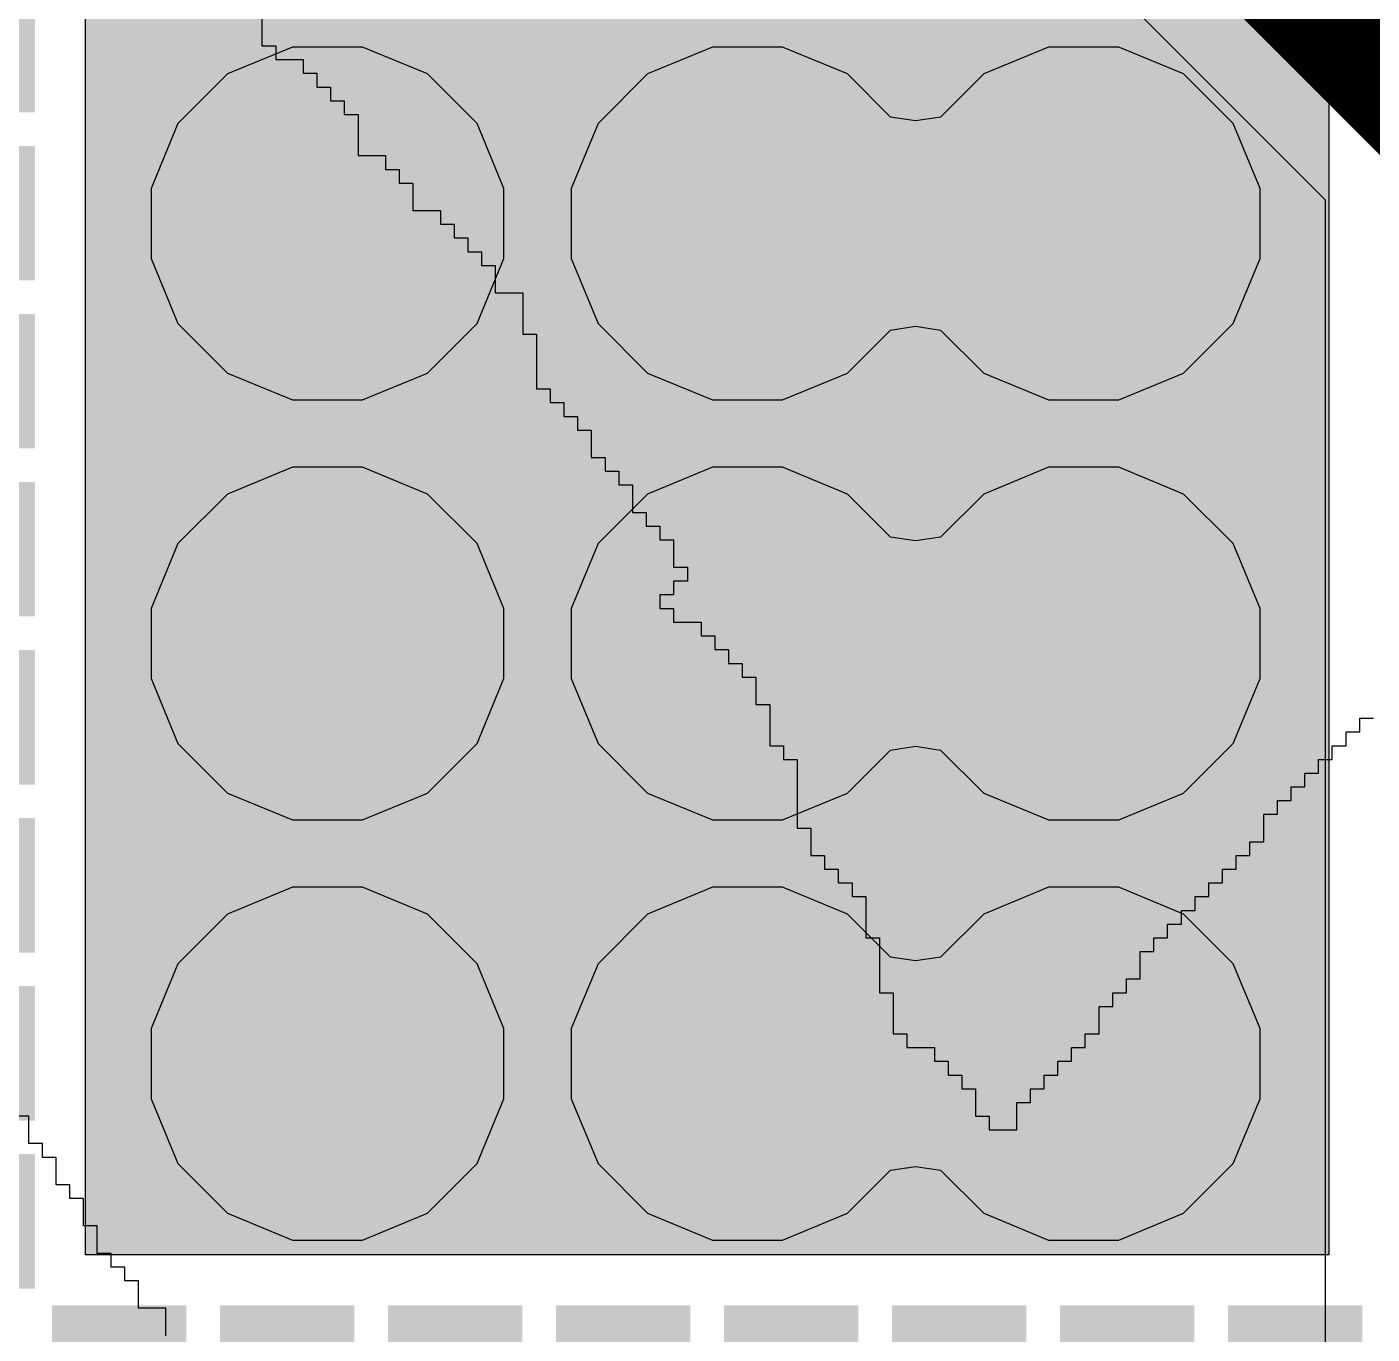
# Model space of a CAD drawing. Header units: inches. Extents: x 0.3 to 52.1, y -1.7 to 36.7.
# Drawn here: x 33.105 to 37.109, y 18.695 to 22.585 of the extents above; entities that cross this region are included whole.
import ezdxf

# ---------------------------------------------------------------- set-up
doc = ezdxf.new("R2010")
doc.units = ezdxf.units.IN
for name, color, linetype in [('Bottom Layer', 5, 'Continuous'), ('Bottom Overlay', 54, 'Continuous'), ('Internal1', 16, 'Continuous'), ('Internal2', 76, 'Continuous'), ('Top Layer', 1, 'Continuous'), ('Top Paste', 8, 'Continuous'), ('Top Solder', 216, 'Continuous'), ('Via Holes', 16, 'Continuous')]:
    doc.layers.add(name, color=color, linetype=linetype)

# ---------------------------------------------------------------- blocks, each defined once
blk = doc.blocks.new('_PM1300_QFN50P500X500X90_33N_10')
at = {"layer": 'Top Layer'}
for points in [[(2.05, 1.9), (2.85, 1.9), (2.85, 1.6), (2.05, 1.6)], [(-1.8, -1.8), (-1.8, 1.8), (1.8, 1.8), (1.8, -1.8)], [(2.05, 1.4), (2.85, 1.4), (2.85, 1.1), (2.05, 1.1)], [(2.05, 0.9), (2.85, 0.9), (2.85, 0.6), (2.05, 0.6)], [(2.05, 0.4), (2.85, 0.4), (2.85, 0.1), (2.05, 0.1)], [(2.05, -0.1), (2.85, -0.1), (2.85, -0.4), (2.05, -0.4)], [(2.05, -0.6), (2.85, -0.6), (2.85, -0.9), (2.05, -0.9)], [(2.05, -1.1), (2.85, -1.1), (2.85, -1.4), (2.05, -1.4)], [(2.05, -1.6), (2.85, -1.6), (2.85, -1.9), (2.05, -1.9)]]:
    blk.add_hatch(color=1, dxfattribs=at).paths.add_polyline_path(points)
at = {"layer": 'Top Paste'}
for points in [[(2.05, 1.9), (2.85, 1.9), (2.85, 1.6), (2.05, 1.6)], [(-1.8, -1.8), (-1.8, 1.8), (1.8, 1.8), (1.8, -1.8)], [(2.05, 1.4), (2.85, 1.4), (2.85, 1.1), (2.05, 1.1)], [(2.05, 0.9), (2.85, 0.9), (2.85, 0.6), (2.05, 0.6)], [(2.05, 0.4), (2.85, 0.4), (2.85, 0.1), (2.05, 0.1)], [(2.05, -0.1), (2.85, -0.1), (2.85, -0.4), (2.05, -0.4)], [(2.05, -0.6), (2.85, -0.6), (2.85, -0.9), (2.05, -0.9)], [(2.05, -1.1), (2.85, -1.1), (2.85, -1.4), (2.05, -1.4)], [(2.05, -1.6), (2.85, -1.6), (2.85, -1.9), (2.05, -1.9)]]:
    blk.add_hatch(color=8, dxfattribs=at).paths.add_polyline_path(points)
at = {"layer": 'Top Solder'}
for points in [[(2, 1.95), (2.9, 1.95), (2.9, 1.55), (2, 1.55)], [(-1.85, -1.85), (-1.85, 1.85), (1.85, 1.85), (1.85, -1.85)], [(2, 1.45), (2.9, 1.45), (2.9, 1.05), (2, 1.05)], [(2, 0.95), (2.9, 0.95), (2.9, 0.55), (2, 0.55)], [(2, 0.45), (2.9, 0.45), (2.9, 0.05), (2, 0.05)], [(2, -0.05), (2.9, -0.05), (2.9, -0.45), (2, -0.45)], [(2, -0.55), (2.9, -0.55), (2.9, -0.95), (2, -0.95)], [(2, -1.05), (2.9, -1.05), (2.9, -1.45), (2, -1.45)], [(2, -1.55), (2.9, -1.55), (2.9, -1.95), (2, -1.95)], [(-1.95, -2.9), (-1.95, -2), (-1.55, -2), (-1.55, -2.9)], [(-1.45, -2.9), (-1.45, -2), (-1.05, -2), (-1.05, -2.9)], [(-0.95, -2.9), (-0.95, -2), (-0.55, -2), (-0.55, -2.9)], [(-0.45, -2.9), (-0.45, -2), (-0.05, -2), (-0.05, -2.9)], [(0.05, -2.9), (0.05, -2), (0.45, -2), (0.45, -2.9)], [(0.55, -2.9), (0.55, -2), (0.95, -2), (0.95, -2.9)], [(1.05, -2.9), (1.05, -2), (1.45, -2), (1.45, -2.9)], [(1.55, -2.9), (1.55, -2), (1.95, -2), (1.95, -2.9)]]:
    blk.add_hatch(color=216, dxfattribs=at).paths.add_polyline_path(points)

msp = doc.modelspace()

# ---------------------------------------------------------------- hatches: boundary and pattern name
at = {"layer": 'Bottom Layer'}
h = msp.add_hatch(color=5, dxfattribs=at)
edge = h.paths.add_edge_path()
edge.add_arc((34, 22), 0.325, 0, 360)
h = msp.add_hatch(color=5, dxfattribs=at)
edge = h.paths.add_edge_path()
edge.add_arc((35.25, 22), 0.325, 0, 360)
h = msp.add_hatch(color=5, dxfattribs=at)
edge = h.paths.add_edge_path()
edge.add_arc((36.25, 22), 0.325, 0, 360)
h = msp.add_hatch(color=5, dxfattribs=at)
edge = h.paths.add_edge_path()
edge.add_arc((34, 20.75), 0.325, 0, 360)
h = msp.add_hatch(color=5, dxfattribs=at)
edge = h.paths.add_edge_path()
edge.add_arc((35.25, 20.75), 0.325, 0, 360)
h = msp.add_hatch(color=5, dxfattribs=at)
edge = h.paths.add_edge_path()
edge.add_arc((36.25, 20.75), 0.325, 0, 360)
h = msp.add_hatch(color=5, dxfattribs=at)
edge = h.paths.add_edge_path()
edge.add_arc((34, 19.5), 0.325, 0, 360)
h = msp.add_hatch(color=5, dxfattribs=at)
edge = h.paths.add_edge_path()
edge.add_arc((35.25, 19.5), 0.325, 0, 360)
h = msp.add_hatch(color=5, dxfattribs=at)
edge = h.paths.add_edge_path()
edge.add_arc((36.25, 19.5), 0.325, 0, 360)
at = {"layer": 'Internal1'}
h = msp.add_hatch(color=16, dxfattribs=at)
edge = h.paths.add_edge_path()
edge.add_arc((34, 22), 0.325, 0, 360)
h = msp.add_hatch(color=16, dxfattribs=at)
edge = h.paths.add_edge_path()
edge.add_arc((35.25, 22), 0.325, 0, 360)
h = msp.add_hatch(color=16, dxfattribs=at)
edge = h.paths.add_edge_path()
edge.add_arc((36.25, 22), 0.325, 0, 360)
h = msp.add_hatch(color=16, dxfattribs=at)
edge = h.paths.add_edge_path()
edge.add_arc((34, 20.75), 0.325, 0, 360)
h = msp.add_hatch(color=16, dxfattribs=at)
edge = h.paths.add_edge_path()
edge.add_arc((35.25, 20.75), 0.325, 0, 360)
h = msp.add_hatch(color=16, dxfattribs=at)
edge = h.paths.add_edge_path()
edge.add_arc((36.25, 20.75), 0.325, 0, 360)
h = msp.add_hatch(color=16, dxfattribs=at)
edge = h.paths.add_edge_path()
edge.add_arc((34, 19.5), 0.325, 0, 360)
h = msp.add_hatch(color=16, dxfattribs=at)
edge = h.paths.add_edge_path()
edge.add_arc((35.25, 19.5), 0.325, 0, 360)
h = msp.add_hatch(color=16, dxfattribs=at)
edge = h.paths.add_edge_path()
edge.add_arc((36.25, 19.5), 0.325, 0, 360)
at = {"layer": 'Internal2'}
h = msp.add_hatch(color=76, dxfattribs=at)
edge = h.paths.add_edge_path()
edge.add_arc((34, 22), 0.325, 0, 360)
h = msp.add_hatch(color=76, dxfattribs=at)
edge = h.paths.add_edge_path()
edge.add_arc((35.25, 22), 0.325, 0, 360)
h = msp.add_hatch(color=76, dxfattribs=at)
edge = h.paths.add_edge_path()
edge.add_arc((36.25, 22), 0.325, 0, 360)
h = msp.add_hatch(color=76, dxfattribs=at)
edge = h.paths.add_edge_path()
edge.add_arc((34, 20.75), 0.325, 0, 360)
h = msp.add_hatch(color=76, dxfattribs=at)
edge = h.paths.add_edge_path()
edge.add_arc((35.25, 20.75), 0.325, 0, 360)
h = msp.add_hatch(color=76, dxfattribs=at)
edge = h.paths.add_edge_path()
edge.add_arc((36.25, 20.75), 0.325, 0, 360)
h = msp.add_hatch(color=76, dxfattribs=at)
edge = h.paths.add_edge_path()
edge.add_arc((34, 19.5), 0.325, 0, 360)
h = msp.add_hatch(color=76, dxfattribs=at)
edge = h.paths.add_edge_path()
edge.add_arc((35.25, 19.5), 0.325, 0, 360)
h = msp.add_hatch(color=76, dxfattribs=at)
edge = h.paths.add_edge_path()
edge.add_arc((36.25, 19.5), 0.325, 0, 360)
at = {"layer": 'Top Layer'}
h = msp.add_hatch(color=1, dxfattribs=at)
edge = h.paths.add_edge_path()
edge.add_arc((34, 22), 0.325, 0, 360)
h = msp.add_hatch(color=1, dxfattribs=at)
edge = h.paths.add_edge_path()
edge.add_arc((35.25, 22), 0.325, 0, 360)
h = msp.add_hatch(color=1, dxfattribs=at)
edge = h.paths.add_edge_path()
edge.add_arc((36.25, 22), 0.325, 0, 360)
h = msp.add_hatch(color=1, dxfattribs=at)
edge = h.paths.add_edge_path()
edge.add_arc((34, 20.75), 0.325, 0, 360)
h = msp.add_hatch(color=1, dxfattribs=at)
edge = h.paths.add_edge_path()
edge.add_arc((35.25, 20.75), 0.325, 0, 360)
h = msp.add_hatch(color=1, dxfattribs=at)
edge = h.paths.add_edge_path()
edge.add_arc((36.25, 20.75), 0.325, 0, 360)
h = msp.add_hatch(color=1, dxfattribs=at)
edge = h.paths.add_edge_path()
edge.add_arc((34, 19.5), 0.325, 0, 360)
h = msp.add_hatch(color=1, dxfattribs=at)
edge = h.paths.add_edge_path()
edge.add_arc((35.25, 19.5), 0.325, 0, 360)
h = msp.add_hatch(color=1, dxfattribs=at)
edge = h.paths.add_edge_path()
edge.add_arc((36.25, 19.5), 0.325, 0, 360)
at = {"layer": 'Via Holes'}
h = msp.add_hatch(color=7, dxfattribs=at)
edge = h.paths.add_edge_path()
edge.add_arc((34, 22), 0.175, 0, 360)
h = msp.add_hatch(color=7, dxfattribs=at)
edge = h.paths.add_edge_path()
edge.add_arc((35.25, 22), 0.175, 0, 360)
h = msp.add_hatch(color=7, dxfattribs=at)
edge = h.paths.add_edge_path()
edge.add_arc((36.25, 22), 0.175, 0, 360)
h = msp.add_hatch(color=7, dxfattribs=at)
edge = h.paths.add_edge_path()
edge.add_arc((34, 20.75), 0.175, 0, 360)
h = msp.add_hatch(color=7, dxfattribs=at)
edge = h.paths.add_edge_path()
edge.add_arc((35.25, 20.75), 0.175, 0, 360)
h = msp.add_hatch(color=7, dxfattribs=at)
edge = h.paths.add_edge_path()
edge.add_arc((36.25, 20.75), 0.175, 0, 360)
h = msp.add_hatch(color=7, dxfattribs=at)
edge = h.paths.add_edge_path()
edge.add_arc((34, 19.5), 0.175, 0, 360)
h = msp.add_hatch(color=7, dxfattribs=at)
edge = h.paths.add_edge_path()
edge.add_arc((35.25, 19.5), 0.175, 0, 360)
h = msp.add_hatch(color=7, dxfattribs=at)
edge = h.paths.add_edge_path()
edge.add_arc((36.25, 19.5), 0.175, 0, 360)

# ---------------------------------------------------------------- linework, layer by layer
at = {"layer": 'Bottom Layer'}
for p, q in [((35.108, 23.9319), (36.9692, 22.0707)), ((36.9692, 22.0707), (36.9692, 17.8377))]:
    msp.add_line(p, q, dxfattribs=at)
msp.add_lwpolyline([(35.2566, 24.4379, 0.508, 0.508, 0), (37.4321, 22.2624, 0.508, 0.508, 0)], format="xyseb", dxfattribs=at)
at = {"layer": 'Bottom Overlay'}
for p, q in [((33.8049, 22.6104), (33.8049, 22.5287)), ((33.8049, 22.5287), (33.8457, 22.5287)), ((33.8457, 22.5287), (33.8457, 22.4879)), ((33.8457, 22.4879), (33.9274, 22.4879)), ((33.9274, 22.4879), (33.9274, 22.4471)), ((33.9274, 22.4471), (33.9682, 22.4471)), ((33.9682, 22.4471), (33.9682, 22.4062)), ((33.9682, 22.4062), (34.009, 22.4062)), ((34.009, 22.4062), (34.009, 22.3654)), ((34.009, 22.3654), (34.0499, 22.3654)), ((34.0499, 22.3654), (34.0499, 22.3246)), ((34.0499, 22.3246), (34.0907, 22.3246)), ((34.0907, 22.3246), (34.0907, 22.202)), ((34.0907, 22.202), (34.1724, 22.202)), ((34.1724, 22.202), (34.1724, 22.1612)), ((34.1724, 22.1612), (34.2132, 22.1612)), ((34.2132, 22.1612), (34.2132, 22.1204)), ((34.2132, 22.1204), (34.2541, 22.1204)), ((34.2541, 22.1204), (34.2541, 22.0387)), ((34.2541, 22.0387), (34.3357, 22.0387)), ((34.3357, 22.0387), (34.3357, 21.9979)), ((34.3357, 21.9979), (34.3766, 21.9979)), ((34.3766, 21.9979), (34.3766, 21.957)), ((34.3766, 21.957), (34.4174, 21.957)), ((34.4174, 21.957), (34.4174, 21.9162)), ((34.4174, 21.9162), (34.4582, 21.9162)), ((34.4582, 21.9162), (34.4582, 21.8754)), ((34.4582, 21.8754), (34.4991, 21.8754)), ((34.4991, 21.8754), (34.4991, 21.7937)), ((34.4991, 21.7937), (34.5808, 21.7937)), ((34.5808, 21.7937), (34.5808, 21.6712)), ((34.5808, 21.6712), (34.6216, 21.6712)), ((34.6216, 21.6712), (34.6216, 21.5078)), ((34.6216, 21.5078), (34.6624, 21.5078)), ((34.6624, 21.5078), (34.6624, 21.467)), ((34.6624, 21.467), (34.7033, 21.467)), ((34.7033, 21.467), (34.7033, 21.4261)), ((34.7033, 21.4261), (34.7441, 21.4261)), ((34.7441, 21.4261), (34.7441, 21.3853)), ((34.7441, 21.3853), (34.7849, 21.3853)), ((34.7849, 21.3853), (34.7849, 21.3036)), ((34.7849, 21.3036), (34.8258, 21.3036)), ((34.8258, 21.3036), (34.8258, 21.2628)), ((34.8258, 21.2628), (34.8666, 21.2628)), ((34.8666, 21.2628), (34.8666, 21.222)), ((34.8666, 21.222), (34.9075, 21.222)), ((34.9075, 21.222), (34.9075, 21.1403)), ((34.9075, 21.1403), (34.9483, 21.1403)), ((34.9483, 21.1403), (34.9483, 21.0995)), ((34.9483, 21.0995), (34.9891, 21.0995)), ((34.9891, 21.0995), (34.9891, 21.0586)), ((34.9891, 21.0586), (35.03, 21.0586)), ((35.03, 21.0586), (35.03, 20.9769)), ((35.03, 20.9769), (35.0708, 20.9769)), ((35.0708, 20.9769), (35.0708, 20.9361)), ((35.0708, 20.9361), (35.03, 20.9361)), ((35.03, 20.9361), (35.03, 20.8953)), ((35.03, 20.8953), (34.9891, 20.8953)), ((34.9891, 20.8953), (34.9891, 20.8544)), ((34.9891, 20.8544), (35.03, 20.8544)), ((35.03, 20.8544), (35.03, 20.8136)), ((35.03, 20.8136), (35.1116, 20.8136)), ((35.1116, 20.8136), (35.1116, 20.7728)), ((35.1116, 20.7728), (35.1525, 20.7728)), ((35.1525, 20.7728), (35.1525, 20.7319)), ((35.1525, 20.7319), (35.1933, 20.7319)), ((35.1933, 20.7319), (35.1933, 20.6911)), ((35.1933, 20.6911), (35.2341, 20.6911)), ((35.2341, 20.6911), (35.2341, 20.6503)), ((35.2341, 20.6503), (35.275, 20.6503)), ((35.275, 20.6503), (35.275, 20.5686)), ((35.275, 20.5686), (35.3158, 20.5686)), ((35.3158, 20.5686), (35.3158, 20.4461)), ((37.0718, 20.4869), (37.0718, 20.5277)), ((37.0718, 20.5277), (37.1126, 20.5277)), ((37.0309, 20.4461), (37.0309, 20.4869)), ((37.0309, 20.4869), (37.0718, 20.4869)), ((35.3158, 20.4461), (35.3567, 20.4461)), ((35.3567, 20.4461), (35.3567, 20.4052)), ((36.9901, 20.4052), (36.9901, 20.4461)), ((36.9901, 20.4461), (37.0309, 20.4461)), ((35.3567, 20.4052), (35.3975, 20.4052)), ((35.3975, 20.4052), (35.3975, 20.2011)), ((36.9493, 20.3644), (36.9493, 20.4052)), ((36.9493, 20.4052), (36.9901, 20.4052)), ((36.9084, 20.3236), (36.9084, 20.3644)), ((36.9084, 20.3644), (36.9493, 20.3644)), ((36.8676, 20.2827), (36.8676, 20.3236)), ((36.8676, 20.3236), (36.9084, 20.3236)), ((36.8268, 20.2419), (36.8268, 20.2827)), ((36.8268, 20.2827), (36.8676, 20.2827)), ((36.7859, 20.1602), (36.7859, 20.2419)), ((36.7859, 20.2419), (36.8268, 20.2419)), ((35.3975, 20.2011), (35.4383, 20.2011)), ((35.4383, 20.2011), (35.4383, 20.1194)), ((36.7451, 20.1194), (36.7451, 20.1602)), ((36.7451, 20.1602), (36.7859, 20.1602)), ((35.4383, 20.1194), (35.4792, 20.1194)), ((35.4792, 20.1194), (35.4792, 20.0785)), ((36.7043, 20.0785), (36.7043, 20.1194)), ((36.7043, 20.1194), (36.7451, 20.1194)), ((35.4792, 20.0785), (35.52, 20.0785)), ((35.52, 20.0785), (35.52, 20.0377)), ((36.6634, 20.0377), (36.6634, 20.0785)), ((36.6634, 20.0785), (36.7043, 20.0785)), ((35.52, 20.0377), (35.5608, 20.0377)), ((35.5608, 20.0377), (35.5608, 19.9969)), ((36.6226, 19.9969), (36.6226, 20.0377)), ((36.6226, 20.0377), (36.6634, 20.0377)), ((35.5608, 19.9969), (35.6017, 19.9969)), ((35.6017, 19.9969), (35.6017, 19.8744)), ((36.5817, 19.956), (36.5817, 19.9969)), ((36.5817, 19.9969), (36.6226, 19.9969)), ((36.5409, 19.9152), (36.5409, 19.956)), ((36.5409, 19.956), (36.5817, 19.956)), ((36.5001, 19.8744), (36.5001, 19.9152)), ((36.5001, 19.9152), (36.5409, 19.9152)), ((35.6017, 19.8744), (35.6425, 19.8744)), ((35.6425, 19.8744), (35.6425, 19.711)), ((36.4592, 19.8335), (36.4592, 19.8744)), ((36.4592, 19.8744), (36.5001, 19.8744)), ((36.4184, 19.7519), (36.4184, 19.8335)), ((36.4184, 19.8335), (36.4592, 19.8335)), ((36.3776, 19.711), (36.3776, 19.7519)), ((36.3776, 19.7519), (36.4184, 19.7519)), ((35.6425, 19.711), (35.6833, 19.711)), ((35.6833, 19.711), (35.6833, 19.5885)), ((36.3367, 19.6702), (36.3367, 19.711)), ((36.3367, 19.711), (36.3776, 19.711)), ((36.2959, 19.5885), (36.2959, 19.6702)), ((36.2959, 19.6702), (36.3367, 19.6702)), ((35.6833, 19.5885), (35.7242, 19.5885)), ((35.7242, 19.5885), (35.7242, 19.5477)), ((36.2551, 19.5477), (36.2551, 19.5885)), ((36.2551, 19.5885), (36.2959, 19.5885)), ((35.7242, 19.5477), (35.8059, 19.5477)), ((35.8059, 19.5477), (35.8059, 19.5068)), ((36.2142, 19.5068), (36.2142, 19.5477)), ((36.2142, 19.5477), (36.2551, 19.5477)), ((35.8059, 19.5068), (35.8467, 19.5068)), ((35.8467, 19.5068), (35.8467, 19.466)), ((36.1734, 19.466), (36.1734, 19.5068)), ((36.1734, 19.5068), (36.2142, 19.5068)), ((35.8467, 19.466), (35.8875, 19.466)), ((35.8875, 19.466), (35.8875, 19.4252)), ((36.1325, 19.4252), (36.1325, 19.466)), ((36.1325, 19.466), (36.1734, 19.466)), ((35.8875, 19.4252), (35.9284, 19.4252)), ((35.9284, 19.4252), (35.9284, 19.3435)), ((36.0917, 19.3843), (36.0917, 19.4252)), ((36.0917, 19.4252), (36.1325, 19.4252)), ((36.0509, 19.3026), (36.0509, 19.3843)), ((36.0509, 19.3843), (36.0917, 19.3843)), ((33.1106, 19.3435), (33.0698, 19.3435)), ((33.1106, 19.2618), (33.1106, 19.3435)), ((35.9284, 19.3435), (35.9692, 19.3435)), ((35.9692, 19.3435), (35.9692, 19.3026)), ((35.9692, 19.3026), (36.0509, 19.3026)), ((33.1515, 19.2618), (33.1106, 19.2618)), ((33.1515, 19.221), (33.1515, 19.2618)), ((33.1923, 19.221), (33.1515, 19.221)), ((33.1923, 19.1393), (33.1923, 19.221)), ((33.2332, 19.1393), (33.1923, 19.1393)), ((33.2332, 19.0985), (33.2332, 19.1393)), ((33.274, 19.0985), (33.2332, 19.0985)), ((33.274, 19.0168), (33.274, 19.0985)), ((33.3148, 19.0168), (33.274, 19.0168)), ((33.3148, 18.9351), (33.3148, 19.0168)), ((33.3557, 18.9351), (33.3148, 18.9351)), ((33.3557, 18.8943), (33.3557, 18.9351)), ((33.3965, 18.8943), (33.3557, 18.8943)), ((33.3965, 18.8534), (33.3965, 18.8943)), ((33.4373, 18.8534), (33.3965, 18.8534)), ((33.4373, 18.7718), (33.4373, 18.8534)), ((33.519, 18.7718), (33.4373, 18.7718)), ((33.519, 18.6901), (33.519, 18.7718))]:
    msp.add_line(p, q, dxfattribs=at)
at = {"layer": 'Internal2'}
for p, q in [((33.8956, 22.525), (33.7026, 22.4451)), ((34.1044, 22.525), (33.8956, 22.525)), ((34.2974, 22.4451), (34.1044, 22.525)), ((35.1456, 22.525), (34.9526, 22.4451)), ((35.3544, 22.525), (35.1456, 22.525)), ((35.5474, 22.4451), (35.3544, 22.525)), ((36.1456, 22.525), (35.9526, 22.4451)), ((36.3544, 22.525), (36.1456, 22.525)), ((36.5474, 22.4451), (36.3544, 22.525)), ((33.7026, 22.4451), (33.5549, 22.2974)), ((34.4451, 22.2974), (34.2974, 22.4451)), ((34.9526, 22.4451), (34.8049, 22.2974)), ((35.6755, 22.3169), (35.5474, 22.4451)), ((35.9526, 22.4451), (35.8245, 22.3169)), ((36.6951, 22.2974), (36.5474, 22.4451)), ((35.75, 22.3057), (35.6755, 22.3169)), ((35.8245, 22.3169), (35.75, 22.3057)), ((33.5549, 22.2974), (33.475, 22.1044)), ((34.525, 22.1044), (34.4451, 22.2974)), ((34.8049, 22.2974), (34.725, 22.1044)), ((36.775, 22.1044), (36.6951, 22.2974)), ((33.475, 22.1044), (33.475, 21.8956)), ((34.525, 21.8956), (34.525, 22.1044)), ((34.725, 22.1044), (34.725, 21.8956)), ((36.775, 21.8956), (36.775, 22.1044)), ((33.475, 21.8956), (33.5549, 21.7026)), ((34.4451, 21.7026), (34.525, 21.8956)), ((34.725, 21.8956), (34.8049, 21.7026)), ((36.6951, 21.7026), (36.775, 21.8956)), ((33.5549, 21.7026), (33.7026, 21.5549)), ((34.2974, 21.5549), (34.4451, 21.7026)), ((34.8049, 21.7026), (34.9526, 21.5549)), ((36.5474, 21.5549), (36.6951, 21.7026)), ((35.5474, 21.5549), (35.6755, 21.6831)), ((35.6755, 21.6831), (35.75, 21.6943)), ((35.75, 21.6943), (35.8245, 21.6831)), ((35.8245, 21.6831), (35.9526, 21.5549)), ((33.7026, 21.5549), (33.8956, 21.475)), ((34.1044, 21.475), (34.2974, 21.5549)), ((34.9526, 21.5549), (35.1456, 21.475)), ((35.3544, 21.475), (35.5474, 21.5549)), ((35.9526, 21.5549), (36.1456, 21.475)), ((36.3544, 21.475), (36.5474, 21.5549)), ((33.8956, 21.475), (34.1044, 21.475)), ((35.1456, 21.475), (35.3544, 21.475)), ((36.1456, 21.475), (36.3544, 21.475)), ((33.8956, 21.275), (33.7026, 21.1951)), ((34.1044, 21.275), (33.8956, 21.275)), ((34.2974, 21.1951), (34.1044, 21.275)), ((35.1456, 21.275), (34.9526, 21.1951)), ((35.3544, 21.275), (35.1456, 21.275)), ((35.5474, 21.1951), (35.3544, 21.275)), ((36.1456, 21.275), (35.9526, 21.1951)), ((36.3544, 21.275), (36.1456, 21.275)), ((36.5474, 21.1951), (36.3544, 21.275)), ((33.7026, 21.1951), (33.5549, 21.0474)), ((34.4451, 21.0474), (34.2974, 21.1951)), ((34.9526, 21.1951), (34.8049, 21.0474)), ((35.6755, 21.0669), (35.5474, 21.1951)), ((35.9526, 21.1951), (35.8245, 21.0669)), ((36.6951, 21.0474), (36.5474, 21.1951)), ((35.75, 21.0557), (35.6755, 21.0669)), ((35.8245, 21.0669), (35.75, 21.0557)), ((33.5549, 21.0474), (33.475, 20.8544)), ((34.525, 20.8544), (34.4451, 21.0474)), ((34.8049, 21.0474), (34.725, 20.8544)), ((36.775, 20.8544), (36.6951, 21.0474)), ((33.475, 20.8544), (33.475, 20.6456)), ((34.525, 20.6456), (34.525, 20.8544)), ((34.725, 20.8544), (34.725, 20.6456)), ((36.775, 20.6456), (36.775, 20.8544)), ((33.475, 20.6456), (33.5549, 20.4526)), ((34.4451, 20.4526), (34.525, 20.6456)), ((34.725, 20.6456), (34.8049, 20.4526)), ((36.6951, 20.4526), (36.775, 20.6456)), ((33.5549, 20.4526), (33.7026, 20.3049)), ((34.2974, 20.3049), (34.4451, 20.4526)), ((34.8049, 20.4526), (34.9526, 20.3049)), ((35.5474, 20.3049), (35.6755, 20.4331)), ((35.6755, 20.4331), (35.75, 20.4443)), ((35.75, 20.4443), (35.8245, 20.4331)), ((35.8245, 20.4331), (35.9526, 20.3049)), ((36.5474, 20.3049), (36.6951, 20.4526)), ((33.7026, 20.3049), (33.8956, 20.225)), ((34.1044, 20.225), (34.2974, 20.3049)), ((34.9526, 20.3049), (35.1456, 20.225)), ((35.3544, 20.225), (35.5474, 20.3049)), ((35.9526, 20.3049), (36.1456, 20.225)), ((36.3544, 20.225), (36.5474, 20.3049)), ((33.8956, 20.225), (34.1044, 20.225)), ((35.1456, 20.225), (35.3544, 20.225)), ((36.1456, 20.225), (36.3544, 20.225)), ((33.8956, 20.025), (33.7026, 19.9451)), ((34.1044, 20.025), (33.8956, 20.025)), ((34.2974, 19.9451), (34.1044, 20.025)), ((35.1456, 20.025), (34.9526, 19.9451)), ((35.3544, 20.025), (35.1456, 20.025)), ((35.5474, 19.9451), (35.3544, 20.025)), ((36.1456, 20.025), (35.9526, 19.9451)), ((36.3544, 20.025), (36.1456, 20.025)), ((36.5474, 19.9451), (36.3544, 20.025)), ((33.7026, 19.9451), (33.5549, 19.7974)), ((34.4451, 19.7974), (34.2974, 19.9451)), ((34.9526, 19.9451), (34.8049, 19.7974)), ((35.6755, 19.8169), (35.5474, 19.9451)), ((35.9526, 19.9451), (35.8245, 19.8169)), ((36.6951, 19.7974), (36.5474, 19.9451)), ((35.75, 19.8057), (35.6755, 19.8169)), ((35.8245, 19.8169), (35.75, 19.8057)), ((33.5549, 19.7974), (33.475, 19.6044)), ((34.525, 19.6044), (34.4451, 19.7974)), ((34.8049, 19.7974), (34.725, 19.6044)), ((36.775, 19.6044), (36.6951, 19.7974)), ((33.475, 19.6044), (33.475, 19.3956)), ((34.525, 19.3956), (34.525, 19.6044)), ((34.725, 19.6044), (34.725, 19.3956)), ((36.775, 19.3956), (36.775, 19.6044)), ((33.475, 19.3956), (33.5549, 19.2026)), ((34.4451, 19.2026), (34.525, 19.3956)), ((34.725, 19.3956), (34.8049, 19.2026)), ((36.6951, 19.2026), (36.775, 19.3956)), ((33.5549, 19.2026), (33.7026, 19.0549)), ((34.2974, 19.0549), (34.4451, 19.2026)), ((34.8049, 19.2026), (34.9526, 19.0549)), ((35.5474, 19.0549), (35.6755, 19.1831)), ((35.6755, 19.1831), (35.75, 19.1943)), ((35.75, 19.1943), (35.8245, 19.1831)), ((35.8245, 19.1831), (35.9526, 19.0549)), ((36.5474, 19.0549), (36.6951, 19.2026)), ((33.7026, 19.0549), (33.8956, 18.975)), ((34.1044, 18.975), (34.2974, 19.0549)), ((34.9526, 19.0549), (35.1456, 18.975)), ((35.3544, 18.975), (35.5474, 19.0549)), ((35.9526, 19.0549), (36.1456, 18.975)), ((36.3544, 18.975), (36.5474, 19.0549)), ((33.8956, 18.975), (34.1044, 18.975)), ((35.1456, 18.975), (35.3544, 18.975)), ((36.1456, 18.975), (36.3544, 18.975))]:
    msp.add_line(p, q, dxfattribs=at)
at = {"layer": 'Top Layer'}
for p, q in [((33.2799, 21.6806), (33.2799, 22.6306)), ((36.9799, 22.6306), (36.9799, 22.1806)), ((36.9799, 22.1806), (36.9799, 21.1806)), ((33.2799, 20.6806), (33.2799, 21.6806)), ((36.9799, 21.1806), (36.9799, 20.1806)), ((33.2799, 19.6806), (33.2799, 20.6806)), ((36.9799, 20.1806), (36.9799, 18.9306)), ((33.2799, 18.9306), (33.2799, 19.6806)), ((36.9799, 18.9306), (33.2799, 18.9306))]:
    msp.add_line(p, q, dxfattribs=at)

# ---------------------------------------------------------------- block references
at = {"rotation": 270}
msp.add_blockref('_PM1300_QFN50P500X500X90_33N_10', (35.1299, 20.7806), dxfattribs=at)

doc.saveas('drawing.dxf')
